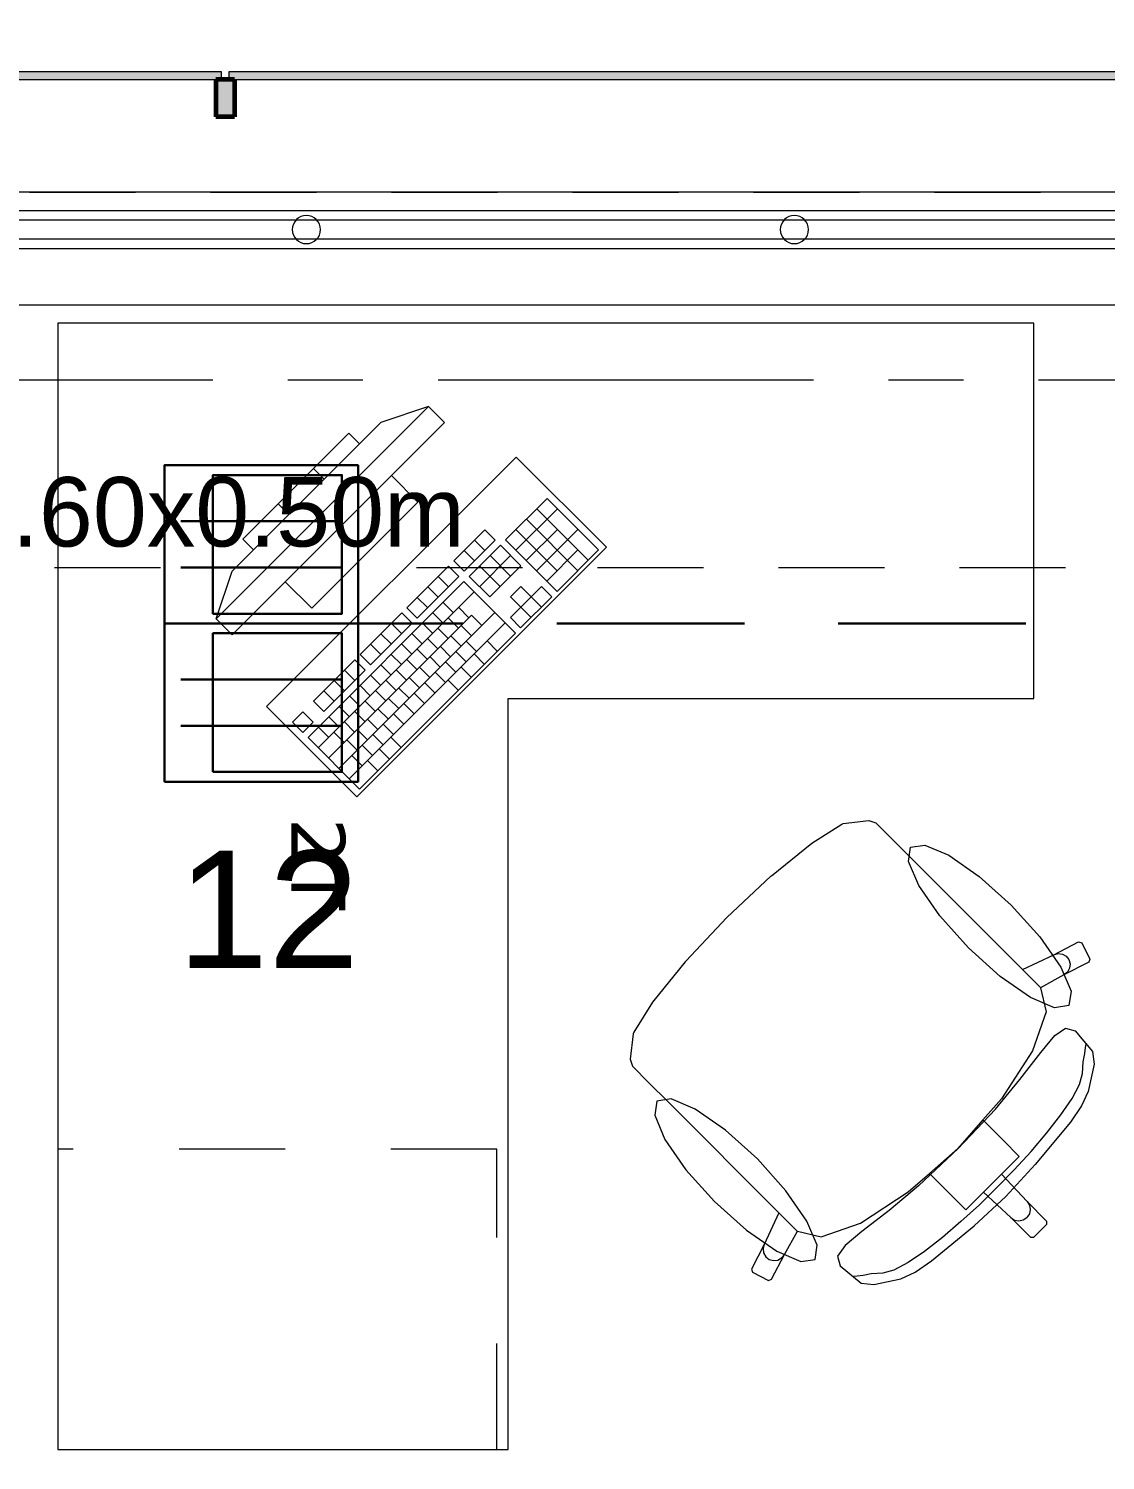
# Model space of a CAD drawing. Header units: inches. Extents: x -19 to 5698, y -728 to 92.
# Drawn here: x 209.5 to 210.934, y 38.211 to 40.118 of the extents above; entities that cross this region are included whole.
import ezdxf

# ---------------------------------------------------------------- set-up
doc = ezdxf.new("R2010")
doc.units = ezdxf.units.IN
doc.header["$MEASUREMENT"] = 0
doc.set_wipeout_variables(frame=1)
for name, pattern in [('HIDDEN', [0.375, 0.25, -0.125]), ('Hidden Line', [0.195611, 0.141111, -0.0545]), ('Punto & Raya', [0.65, 0.5, -0.075, 0, -0.075]), ('Rayas', [0.282222, 0.141111, -0.141111]), ('Wipeout_Contour', [1, 0, -1])]:
    doc.linetypes.add(name, pattern=pattern)
doc.layers.get('0').update_dxf_attribs({"color": 61})
doc.layers.add('00 conduct tomacorr', color=120, linetype='HIDDEN', lineweight=30)
doc.layers.add('00 IE LUZ EMERGENCIA', color=253, linetype='Continuous', lineweight=0)
for name, color, linetype in [('02 _ ARQ _ ALB _ Ejes Generales', 251, 'Continuous'), ('02 _ ARQ _ ZON _ Espacio.3D', 7, 'Continuous'), ('08 _ STR _ EXT _ 07 Losa Aligerada', 7, 'Continuous'), ('08 _ STR _ EXT _ 09 Vigas', 251, 'Continuous'), ('Acabado - Muros', 7, 'Continuous'), ('Estructura - 04 MURO', 7, 'Continuous'), ('Interior - Escaleras & Barandillas', 7, 'Continuous'), ('Interior - Mobiliario', 7, 'Continuous'), ('Notas - Etiquetas', 7, 'Continuous')]:
    doc.layers.add(name, color=color, linetype=linetype)
doc.styles.add('Annotative', font='arial.ttf')
doc.styles.add('Estilo_Generado_4', font='swisse.ttf')

# ---------------------------------------------------------------- blocks, each defined once
blk = doc.blocks.new('CAJA POP UP 6 MODULOS')
at = {"layer": '00 conduct tomacorr', "linetype": 'Continuous'}
for p, q in [((-0.095, -0.165), (-0.095, -0.0151)), ((-0.052, -0.165), (-0.052, -0.0151)), ((0.052, -0.165), (0.052, -0.0151)), ((0.095, -0.165), (0.095, -0.0151)), ((0, -0.165), (0, -0.18))]:
    blk.add_line(p, q, dxfattribs=at)
for points in [[(-0.147, 0), (0.147, 0), (0.147, -0.18), (-0.147, -0.18)], [(0, 0), (0.147, 0), (0.147, -0.18), (0, -0.18)]]:
    blk.add_lwpolyline(points, close=True, dxfattribs=at)
for points in [[(-0.138, -0.045), (-0.009, -0.045), (-0.009, -0.165), (-0.138, -0.165), (-0.138, -0.045)], [(0.009, -0.045), (0.138, -0.045), (0.138, -0.165), (0.009, -0.165), (0.009, -0.045)]]:
    blk.add_lwpolyline(points, dxfattribs=at)
at = {"color": 1, "insert": (-0.1807, -0.168), "char_height": 0.05, "attachment_point": 1, "rotation": 180}
blk.add_mtext_dynamic_manual_height_columns('{\\fVerdana|b0|i0|c0|p34;2T}', width=0.000481, gutter_width=0.1561, heights=[0], dxfattribs=at)

msp = doc.modelspace()

# ---------------------------------------------------------------- hatches: boundary and pattern name
at = {"layer": 'Acabado - Muros', "linetype": 'Continuous', "lineweight": 9}
for points in [[(208.5944, 40.06), (208.5944, 40.05), (209.7568, 40.05), (209.7568, 40.06)], [(209.7668, 40.06), (209.7668, 40.05), (210.9568, 40.05), (210.9568, 40.06)]]:
    msp.add_hatch(color=250, dxfattribs=at).paths.add_polyline_path(points)
at = {"layer": 'Acabado - Muros', "linetype": 'Continuous', "lineweight": 0}
msp.add_hatch(color=254, dxfattribs=at).paths.add_polyline_path([(209.7493, 40), (209.7743, 40), (209.7743, 40.05), (209.7493, 40.05)])

# ---------------------------------------------------------------- linework, layer by layer
at = {"layer": '00 conduct tomacorr'}
msp.add_line((209.8285, 39.3255, 0.0002), (213.1665, 39.3255, 0.0002), dxfattribs=at)
at = {"layer": '02 _ ARQ _ ALB _ Ejes Generales', "color": 251, "linetype": 'Punto & Raya', "lineweight": 13, "true_color": 0x636466}
msp.add_line((190.8454, 39.65), (239.57, 39.65), dxfattribs=at)
at = {"layer": '02 _ ARQ _ ZON _ Espacio.3D', "color": 254, "linetype": 'Continuous', "lineweight": 0, "flags": 128}
msp.add_lwpolyline([(229.57, 39), (229.07, 39), (229.07, 39.4), (228.67, 39.4), (228.67, 39.7505), (225.9306, 39.7505), (225.9306, 39.4), (225.7006, 39.4), (222.57, 39.4), (222.57, 39), (222.07, 39), (222.07, 39.4), (220.8488, 39.4004), (220.8493, 39.7505), (215.97, 39.7505), (215.97, 39.4), (215.57, 39.4), (215.57, 39), (215.07, 39), (215.07, 39.7505), (208.57, 39.7505), (208.57, 39), (205.07, 39)], dxfattribs=at)
at = {"layer": '08 _ STR _ EXT _ 07 Losa Aligerada', "color": 7, "linetype": 'Rayas', "lineweight": 18, "flags": 128}
msp.add_lwpolyline([(193.22, 11.97, 1.049431), (198.7937, 6.3), (209.6003, 6.3), (209.6003, 6.2005), (214.7981, 6.2005), (214.7981, 7.2), (222.07, 7.2), (222.07, 5.6637), (223.2699, 5.6637), (223.2699, 4.2), (228.3699, 4.2), (228.3699, 5.6637), (229.57, 5.6637), (229.57, 7.2), (236.57, 7.2), (236.57, 14.9999), (236.57, 15.1499), (236.57, 15.1499), (236.57, 15.7999), (236.57, 15.7999), (236.57, 18.1001), (236.57, 20.35), (234.07, 20.35), (231.67, 20.35), (231.67, 22.35), (231.67, 22.6), (231.67, 24.5), (231.67, 24.75), (231.67, 26.75), (236.57, 26.75), (236.57, 29.7), (236.57, 35.2005), (236.57, 39.9), (228.67, 39.9), (223.5529, 39.9), (223.5529, 40.9), (218.9324, 40.9), (218.9324, 39.9), (208.37, 39.9), (208.37, 41.4352), (207.42, 41.4352), (207.42, 42.9), (202.22, 42.9), (202.22, 41.4352), (201.2699, 41.4352), (201.2699, 39.9), (196.2701, 39.9), (196.2701, 41.1), (192.8701, 41.1), (192.8701, 37.7), (194.07, 37.7), (194.07, 33.9), (193.17, 33.9), (193.17, 21.2663), (193.22, 21.2663)], format="xyb", close=True, dxfattribs=at)
at = {"layer": '08 _ STR _ EXT _ 07 Losa Aligerada', "color": 7, "linetype": 'Continuous', "lineweight": 18, "flags": 128}
msp.add_lwpolyline([(236.57, 26.75), (236.57, 39.9), (228.67, 39.9), (226.1798, 39.9), (226.1798, 40.9), (221.5593, 40.9), (221.5593, 39.9), (208.37, 39.9), (208.37, 42.6544), (207.42, 42.6544)], dxfattribs=at)
at = {"layer": '08 _ STR _ EXT _ 09 Vigas', "color": 251, "linetype": 'Hidden Line', "lineweight": 13, "true_color": 0x636466}
msp.add_line((208.57, 39.4), (215.07, 39.4), dxfattribs=at)
at = {"layer": 'Acabado - Muros', "color": 7, "linetype": 'Continuous', "lineweight": 60}
for p, q in [((209.7493, 40.05), (209.7493, 40)), ((209.7743, 40.05), (209.7493, 40.05)), ((209.7743, 40.05), (209.7743, 40)), ((209.7743, 40), (209.7493, 40))]:
    msp.add_line(p, q, dxfattribs=at)
at = {"layer": 'Acabado - Muros', "color": 7, "linetype": 'Continuous', "lineweight": 13, "flags": 128}
for points in [[(208.5944, 40.06), (208.5944, 40.05), (209.7568, 40.05), (209.7568, 40.06)], [(209.7668, 40.06), (209.7668, 40.05), (210.9568, 40.05), (210.9568, 40.06)]]:
    msp.add_lwpolyline(points, close=True, dxfattribs=at)
at = {"layer": 'Interior - Mobiliario', "color": 175, "linetype": 'Continuous', "lineweight": 13}
for p, q in [((210.0328, 39.6144), (209.7499, 39.3316)), ((210.0328, 39.6144), (209.9691, 39.5932)), ((210.054, 39.5932), (210.0328, 39.6144)), ((209.7711, 39.3104), (210.054, 39.5932)), ((209.7711, 39.3952), (209.9691, 39.5932)), ((209.9267, 39.5791), (209.7853, 39.4376)), ((209.9408, 39.5649), (209.9267, 39.5791)), ((209.7994, 39.4235), (209.9408, 39.5649)), ((209.9833, 39.5225), (209.8418, 39.3811)), ((209.8937, 39.5178), (209.8796, 39.5319)), ((210.0186, 39.4871), (209.9833, 39.5225)), ((209.8466, 39.4706), (209.8324, 39.4848)), ((209.8772, 39.3457), (210.0186, 39.4871)), ((210.1907, 39.4921), (210.1353, 39.4367)), ((210.2593, 39.4235), (210.1907, 39.4921)), ((210.1491, 39.423), (210.2044, 39.4784)), ((210.2316, 39.3958), (210.163, 39.4644)), ((210.2454, 39.4097), (210.1769, 39.4782)), ((210.1078, 39.4504), (210.0663, 39.4088)), ((210.1216, 39.4366), (210.1078, 39.4504)), ((210.204, 39.3957), (210.1492, 39.4506)), ((210.1628, 39.4093), (210.2043, 39.4508)), ((210.1765, 39.3956), (210.2319, 39.451)), ((209.7853, 39.4376), (209.7994, 39.4235)), ((210.08, 39.3951), (210.1216, 39.4366)), ((210.1284, 39.4298), (210.0869, 39.3882)), ((210.1077, 39.4228), (210.094, 39.4365)), ((210.1558, 39.4024), (210.1284, 39.4298)), ((210.1353, 39.4367), (210.2039, 39.3681)), ((210.0663, 39.4088), (210.08, 39.3951)), ((210.0939, 39.4089), (210.0801, 39.4227)), ((210.1006, 39.3745), (210.1421, 39.4161)), ((210.142, 39.3885), (210.1146, 39.4159)), ((210.1902, 39.3819), (210.2317, 39.4234)), ((210.2039, 39.3681), (210.2593, 39.4235)), ((209.7499, 39.3316), (209.7711, 39.3952)), ((210.0594, 39.4019), (210.004, 39.3465)), ((210.0177, 39.3328), (210.0731, 39.3882)), ((210.0592, 39.3743), (210.0455, 39.388)), ((210.0731, 39.3882), (210.0594, 39.4019)), ((210.0869, 39.3882), (210.1143, 39.3608)), ((210.1281, 39.3747), (210.1007, 39.4021)), ((210.1143, 39.3608), (210.1558, 39.4024)), ((209.8418, 39.3811), (209.8772, 39.3457)), ((210.0799, 39.3813), (209.8722, 39.1736)), ((210.0454, 39.3605), (210.0317, 39.3742)), ((210.1485, 39.3127), (210.0799, 39.3813)), ((210.1557, 39.3748), (210.1419, 39.3609)), ((210.1694, 39.3611), (210.1557, 39.3748)), ((210.1833, 39.3749), (210.1694, 39.3611)), ((210.197, 39.3612), (210.1833, 39.3749)), ((209.8859, 39.1599), (210.0937, 39.3676)), ((210.0315, 39.3466), (210.0178, 39.3603)), ((210.066, 39.3399), (210.0523, 39.3536)), ((210.1419, 39.3609), (210.1556, 39.3472)), ((210.1554, 39.3197), (210.197, 39.3612)), ((210.1556, 39.3472), (210.1694, 39.3611)), ((210.1831, 39.3474), (210.1694, 39.3611)), ((209.7499, 39.3316), (209.7711, 39.3104)), ((209.8997, 39.1462), (210.0901, 39.3366)), ((209.9134, 39.1325), (210.1211, 39.3402)), ((209.9971, 39.3396), (209.9417, 39.2842)), ((210.0108, 39.3259), (209.9971, 39.3396)), ((210.004, 39.3465), (210.0177, 39.3328)), ((210.0521, 39.3261), (210.0384, 39.3398)), ((210.0728, 39.3193), (210.059, 39.333)), ((210.0866, 39.3331), (210.0729, 39.3468)), ((210.1038, 39.3229), (210.0901, 39.3366)), ((210.1556, 39.3472), (210.1417, 39.3334)), ((210.1417, 39.3334), (210.1554, 39.3197)), ((210.1693, 39.3335), (210.1556, 39.3472)), ((209.9271, 39.1187), (210.1348, 39.3265)), ((209.9408, 39.105), (210.1485, 39.3127)), ((209.9554, 39.2705), (210.0108, 39.3259)), ((209.9831, 39.2982), (209.9694, 39.3119)), ((209.9969, 39.312), (209.9832, 39.3257)), ((210.0244, 39.2984), (210.0107, 39.3121)), ((210.0383, 39.3122), (210.0246, 39.3259)), ((210.0589, 39.3054), (210.0452, 39.3191)), ((210.0899, 39.309), (210.0762, 39.3227)), ((209.9692, 39.2843), (209.9555, 39.298)), ((210.0106, 39.2845), (209.9969, 39.2982)), ((210.0451, 39.2916), (210.0313, 39.3053)), ((210.0622, 39.2813), (210.0485, 39.295)), ((210.0761, 39.2952), (210.0624, 39.3089)), ((210.0967, 39.2884), (210.083, 39.3021)), ((210.1243, 39.2885), (210.1106, 39.3022)), ((209.9347, 39.2773), (209.8794, 39.2219)), ((209.9485, 39.2635), (209.9347, 39.2773)), ((209.9417, 39.2842), (209.9554, 39.2705)), ((209.9967, 39.2707), (209.983, 39.2844)), ((210.0174, 39.2639), (210.0037, 39.2776)), ((210.0312, 39.2777), (210.0175, 39.2914)), ((210.0484, 39.2675), (210.0347, 39.2812)), ((210.069, 39.2607), (210.0553, 39.2744)), ((210.0829, 39.2745), (210.0692, 39.2882)), ((210.107, 39.2712), (210.0933, 39.2849)), ((209.8931, 39.2082), (209.9485, 39.2635)), ((209.9346, 39.2497), (209.9209, 39.2634)), ((209.969, 39.243), (209.9553, 39.2567)), ((209.9829, 39.2568), (209.9692, 39.2705)), ((210.0035, 39.25), (209.9898, 39.2637)), ((210.0345, 39.2536), (210.0208, 39.2673)), ((210.0552, 39.2468), (210.0415, 39.2606)), ((210.0897, 39.2539), (210.0759, 39.2676)), ((209.9069, 39.222), (209.8932, 39.2357)), ((209.9208, 39.2359), (209.9071, 39.2496)), ((209.9552, 39.2291), (209.9415, 39.2428)), ((209.9758, 39.2223), (209.9621, 39.2361)), ((209.9897, 39.2362), (209.976, 39.2499)), ((210.0068, 39.2259), (209.9931, 39.2396)), ((210.0207, 39.2398), (210.007, 39.2535)), ((210.0413, 39.233), (210.0276, 39.2467)), ((210.0724, 39.2366), (210.0586, 39.2503)), ((209.8794, 39.2219), (209.8931, 39.2082)), ((209.9413, 39.2153), (209.9276, 39.229)), ((209.962, 39.2085), (209.9483, 39.2222)), ((209.993, 39.2121), (209.9793, 39.2258)), ((210.0136, 39.2053), (209.9999, 39.219)), ((210.0275, 39.2191), (210.0138, 39.2329)), ((209.8655, 39.208), (209.8517, 39.1942)), ((209.8792, 39.1943), (209.8655, 39.208)), ((209.9136, 39.1876), (209.8999, 39.2013)), ((209.9275, 39.2014), (209.9138, 39.2151)), ((209.9481, 39.1946), (209.9344, 39.2084)), ((209.9653, 39.1844), (209.9516, 39.1981)), ((209.9792, 39.1982), (209.9654, 39.212)), ((209.9998, 39.1914), (209.9861, 39.2052)), ((209.8517, 39.1942), (209.8654, 39.1805)), ((209.8654, 39.1805), (209.8792, 39.1943)), ((209.8998, 39.1737), (209.8861, 39.1875)), ((209.9204, 39.1669), (209.9067, 39.1807)), ((209.9343, 39.1808), (209.9206, 39.1945)), ((209.9515, 39.1705), (209.9377, 39.1843)), ((209.9859, 39.1776), (209.9722, 39.1913)), ((209.8722, 39.1736), (209.9408, 39.105)), ((209.9376, 39.1567), (209.9239, 39.1704)), ((209.9582, 39.1499), (209.9445, 39.1636)), ((209.9721, 39.1638), (209.9584, 39.1775)), ((209.9962, 39.1604), (209.9825, 39.1741)), ((209.9444, 39.1361), (209.9307, 39.1498)), ((209.965, 39.1293), (209.9513, 39.143)), ((209.9806, 39.1448), (209.9669, 39.1586)), ((210.5431, 39.0332), (210.5831, 39.0581)), ((210.5831, 39.0581), (210.5852, 39.059)), ((210.5852, 39.059), (210.6192, 39.063)), ((210.6192, 39.063), (210.6285, 39.0601)), ((210.6285, 39.0601), (210.6504, 39.0382)), ((210.4894, 38.9896), (210.5431, 39.0332)), ((210.6504, 39.0382), (210.6759, 39.0127)), ((210.6759, 39.0127), (210.8238, 38.8648)), ((210.4302, 38.9341), (210.4886, 38.9889)), ((210.4886, 38.9889), (210.4894, 38.9896)), ((210.4302, 38.9341), (210.3754, 38.8758)), ((210.8655, 38.8844), (210.8986, 38.9014)), ((210.8986, 38.9014), (210.9027, 38.9001)), ((210.9027, 38.9001), (210.9135, 38.8787)), ((210.3747, 38.8749), (210.3311, 38.8213)), ((210.3754, 38.8758), (210.3747, 38.8749)), ((210.8238, 38.8648), (210.8655, 38.8844)), ((210.8655, 38.8844), (210.8712, 38.886)), ((210.8712, 38.886), (210.877, 38.8853)), ((210.877, 38.8853), (210.8821, 38.8825)), ((210.9122, 38.8746), (210.8791, 38.8577)), ((210.8821, 38.8825), (210.8857, 38.8779)), ((210.8857, 38.8779), (210.8873, 38.8723)), ((210.9135, 38.8787), (210.9122, 38.8746)), ((210.848, 38.8406), (210.8238, 38.8648)), ((210.8791, 38.8577), (210.848, 38.8404)), ((210.8837, 38.8613), (210.8791, 38.8577)), ((210.8866, 38.8664), (210.8837, 38.8613)), ((210.8873, 38.8723), (210.8866, 38.8664)), ((210.848, 38.8406), (210.848, 38.8404)), ((210.848, 38.8404), (210.8555, 38.8084)), ((210.3311, 38.8213), (210.3062, 38.7812)), ((210.8555, 38.8084), (210.8372, 38.7564)), ((210.3053, 38.7791), (210.3013, 38.7452)), ((210.3062, 38.7812), (210.3053, 38.7791)), ((210.8669, 38.7767), (210.8812, 38.7867)), ((210.8812, 38.7867), (210.8942, 38.7833)), ((210.8942, 38.7833), (210.9173, 38.7554)), ((210.8483, 38.7544), (210.8669, 38.7767)), ((210.9069, 38.7527), (210.9077, 38.7607)), ((210.9077, 38.7607), (210.9085, 38.7652)), ((210.3013, 38.7452), (210.3042, 38.7359)), ((210.8372, 38.7564), (210.7958, 38.6926)), ((210.8204, 38.7182), (210.8483, 38.7544)), ((210.9037, 38.7265), (210.9049, 38.7419)), ((210.9049, 38.7419), (210.9069, 38.7527)), ((210.9173, 38.7554), (210.9192, 38.7387)), ((210.3042, 38.7359), (210.3262, 38.7139)), ((210.8998, 38.7118), (210.9037, 38.7265)), ((210.9192, 38.7387), (210.9115, 38.7025)), ((210.3262, 38.7139), (210.3517, 38.6884)), ((210.7877, 38.6789), (210.8204, 38.7182)), ((210.8899, 38.6929), (210.8998, 38.7118)), ((210.9115, 38.7025), (210.9025, 38.6833)), ((210.3517, 38.6884), (210.4995, 38.5406)), ((210.7958, 38.6926), (210.771, 38.6645)), ((210.875, 38.6711), (210.8899, 38.6929)), ((210.9025, 38.6833), (210.8876, 38.6616)), ((210.771, 38.6645), (210.7377, 38.6266)), ((210.7382, 38.6262), (210.7877, 38.6789)), ((210.771, 38.6645), (210.7984, 38.6371)), ((210.8564, 38.6473), (210.875, 38.6711)), ((210.8353, 38.6225), (210.8564, 38.6473)), ((210.8876, 38.6616), (210.8407, 38.6049)), ((210.7382, 38.6262), (210.6854, 38.5767)), ((210.6999, 38.5933), (210.7377, 38.6266)), ((210.7984, 38.6371), (210.8195, 38.6159)), ((210.8195, 38.6159), (210.7959, 38.5923)), ((210.8127, 38.5979), (210.8353, 38.6225)), ((210.6717, 38.5685), (210.6999, 38.5933)), ((210.6999, 38.5933), (210.7272, 38.5659)), ((210.7959, 38.5923), (210.784, 38.5804)), ((210.7899, 38.5744), (210.8127, 38.5979)), ((210.7959, 38.5923), (210.8299, 38.5558)), ((210.8407, 38.6049), (210.8016, 38.5627)), ((210.6079, 38.5272), (210.6717, 38.5685)), ((210.6854, 38.5767), (210.6461, 38.544)), ((210.7484, 38.5448), (210.772, 38.5684)), ((210.7899, 38.5744), (210.7664, 38.5516)), ((210.772, 38.5684), (210.784, 38.5804)), ((210.772, 38.5684), (210.8085, 38.5344)), ((210.7272, 38.5659), (210.7484, 38.5448)), ((210.7664, 38.5516), (210.7418, 38.5291)), ((210.7594, 38.5236), (210.8016, 38.5627)), ((210.8299, 38.5558), (210.8331, 38.5509)), ((210.8299, 38.5558), (210.856, 38.5297)), ((210.8331, 38.5509), (210.8343, 38.5452)), ((210.4995, 38.5406), (210.4799, 38.4988)), ((210.5238, 38.5163), (210.4995, 38.5406)), ((210.6461, 38.544), (210.6099, 38.516)), ((210.8085, 38.5344), (210.8134, 38.5312)), ((210.8085, 38.5344), (210.8346, 38.5083)), ((210.8134, 38.5312), (210.8192, 38.5301)), ((210.8192, 38.5301), (210.8249, 38.5313)), ((210.8249, 38.5313), (210.8298, 38.5345)), ((210.8331, 38.5394), (210.8298, 38.5345)), ((210.8343, 38.5452), (210.8331, 38.5394)), ((210.5067, 38.4853), (210.524, 38.5163)), ((210.5238, 38.5163), (210.524, 38.5163)), ((210.524, 38.5163), (210.5559, 38.5088)), ((210.5559, 38.5088), (210.6079, 38.5272)), ((210.6099, 38.516), (210.5877, 38.4974)), ((210.7027, 38.4768), (210.7594, 38.5236)), ((210.7418, 38.5291), (210.7171, 38.5079)), ((210.8389, 38.5084), (210.8474, 38.5169)), ((210.856, 38.5254), (210.8474, 38.5169)), ((210.856, 38.5297), (210.856, 38.5254)), ((210.4799, 38.4988), (210.463, 38.4657)), ((210.4799, 38.4988), (210.4783, 38.4931)), ((210.4783, 38.4931), (210.479, 38.4873)), ((210.5877, 38.4974), (210.5776, 38.4831)), ((210.7171, 38.5079), (210.6932, 38.4893)), ((210.8346, 38.5083), (210.8389, 38.5084)), ((210.479, 38.4873), (210.4818, 38.4822)), ((210.4818, 38.4822), (210.4864, 38.4786)), ((210.4864, 38.4786), (210.4921, 38.4771)), ((210.4897, 38.4522), (210.5067, 38.4853)), ((210.4921, 38.4771), (210.4979, 38.4778)), ((210.4979, 38.4778), (210.503, 38.4807)), ((210.503, 38.4807), (210.5067, 38.4853)), ((210.5776, 38.4831), (210.5811, 38.4702)), ((210.6714, 38.4745), (210.6526, 38.4645)), ((210.6932, 38.4893), (210.6714, 38.4745)), ((210.681, 38.4619), (210.7027, 38.4768)), ((210.463, 38.4657), (210.4643, 38.4617)), ((210.4643, 38.4617), (210.4856, 38.4508)), ((210.5811, 38.4702), (210.6089, 38.447)), ((210.6036, 38.4566), (210.5991, 38.4558)), ((210.6117, 38.4574), (210.6036, 38.4566)), ((210.6224, 38.4595), (210.6117, 38.4574)), ((210.6378, 38.4606), (210.6224, 38.4595)), ((210.6526, 38.4645), (210.6378, 38.4606)), ((210.6618, 38.4529), (210.681, 38.4619)), ((210.4856, 38.4508), (210.4897, 38.4522)), ((210.6089, 38.447), (210.6257, 38.4451)), ((210.6257, 38.4451), (210.6618, 38.4529))]:
    msp.add_line(p, q, dxfattribs=at)
at = {"layer": 'Interior - Mobiliario', "color": 175, "linetype": 'Rayas', "lineweight": 13}
for p, q in [((210.1238, 38.6255), (209.5388, 38.6255)), ((210.1238, 38.2255), (210.1238, 38.6255))]:
    msp.add_line(p, q, dxfattribs=at)
at = {"layer": 'Interior - Mobiliario', "color": 175, "linetype": 'Continuous', "lineweight": 13, "flags": 128}
for points in [[(209.5388, 39.7255), (209.5388, 38.2255), (210.1388, 38.2255), (210.1388, 39.2255), (210.8388, 39.2255), (210.8388, 39.7255)], [(209.8171, 39.2149), (209.9373, 39.0947), (210.2696, 39.427), (210.1494, 39.5472)], [(210.8087, 38.9506), (210.8468, 38.9081), (210.8748, 38.8677), (210.8885, 38.8357), (210.8856, 38.8168), (210.8667, 38.8139), (210.8346, 38.8275), (210.7942, 38.8555), (210.7518, 38.8937), (210.7136, 38.9361), (210.6856, 38.9765), (210.672, 39.0086), (210.6749, 39.0275), (210.6938, 39.0304), (210.7258, 39.0168), (210.7662, 38.9887)], [(210.4137, 38.5557), (210.4562, 38.5175), (210.4966, 38.4895), (210.5287, 38.4759), (210.5476, 38.4787), (210.5504, 38.4977), (210.5368, 38.5297), (210.5088, 38.5701), (210.4707, 38.6126), (210.4282, 38.6507), (210.3878, 38.6787), (210.3558, 38.6924), (210.3368, 38.6895), (210.334, 38.6706), (210.3476, 38.6385), (210.3756, 38.5981)]]:
    msp.add_lwpolyline(points, close=True, dxfattribs=at)

# ---------------------------------------------------------------- block references
at = {"layer": '00 conduct tomacorr', "xscale": 1.432830642179531, "yscale": 1.432830642179531, "zscale": 1.432830642179531, "rotation": 89.99999999999997}
msp.add_blockref('CAJA POP UP 6 MODULOS', (209.681, 39.3255, 0.0002), dxfattribs=at)

# ---------------------------------------------------------------- texts
at = {"layer": '00 IE LUZ EMERGENCIA', "style": 'Annotative'}
msp.add_attdef('12', (209.6979, 38.8667), '', height=0.1562, dxfattribs=at)
at = {"layer": 'Notas - Etiquetas', "color": 171, "linetype": 'Continuous', "lineweight": 13, "insert": (208.8027, 39.4267), "char_height": 0.0925, "attachment_point": 7, "style": 'Estilo_Generado_4'}
msp.add_mtext('\\A1;{\\pql;\\fSwis721 Ex BT|b0|i0|c0|p34;VIGA-101\\fSwis721 Ex BT|b0|i0|c0|p34; \\fSwis721 Ex BT|b0|i0|c0|p34;0.60\\fSwis721 Ex BT|b0|i0|c0|p34;x\\fSwis721 Ex BT|b0|i0|c0|p34;0.50\\fSwis721 Ex BT|b0|i0|c0|p34;m}', dxfattribs=at)

# ---------------------------------------------------------------- next in the draw order: wipeouts: each hides what was drawn before it
at = {"color": 254, "linetype": 'Wipeout_Contour', "lineweight": 0, "ltscale": 6538.500239}
msp.add_wipeout([(208.57, 39.75), (213.4735, 39.75), (213.4735, 39.9), (208.57, 39.9)], dxfattribs=at).dxf.layer = 'Estructura - 04 MURO'

# ---------------------------------------------------------------- next in the draw order: linework, layer by layer
at = {"layer": '08 _ STR _ EXT _ 09 Vigas', "color": 251, "linetype": 'Hidden Line', "lineweight": 13, "true_color": 0x636466}
msp.add_line((194.07, 39.9), (236.57, 39.9), dxfattribs=at)
at = {"layer": 'Estructura - 04 MURO', "color": 7, "linetype": 'Continuous', "lineweight": 13, "flags": 128}
for points in [[(213.4735, 39.9), (208.57, 39.9)], [(208.57, 39.75), (213.4735, 39.75)]]:
    msp.add_lwpolyline(points, dxfattribs=at)
at = {"layer": 'Interior - Escaleras & Barandillas', "color": 161, "linetype": 'Continuous', "lineweight": 13, "flags": 128}
for points in [[(208.57, 39.875), (208.57, 39.825), (215.07, 39.825), (215.07, 39.875)], [(208.57, 39.8625), (208.57, 39.8375), (215.07, 39.8375), (215.07, 39.8625)], [(208.57, 39.8625), (208.57, 39.8375), (215.07, 39.8375), (215.07, 39.8625)], [(208.57, 39.8625), (208.57, 39.8375), (215.07, 39.8375), (215.07, 39.8625)]]:
    msp.add_lwpolyline(points, close=True, dxfattribs=at)
for points in [[(209.87, 39.8313, 1), (209.87, 39.8688, 1)], [(210.52, 39.8313, 1), (210.52, 39.8688, 1)]]:
    msp.add_lwpolyline(points, format="xyb", close=True, dxfattribs=at)

doc.saveas('drawing.dxf')
